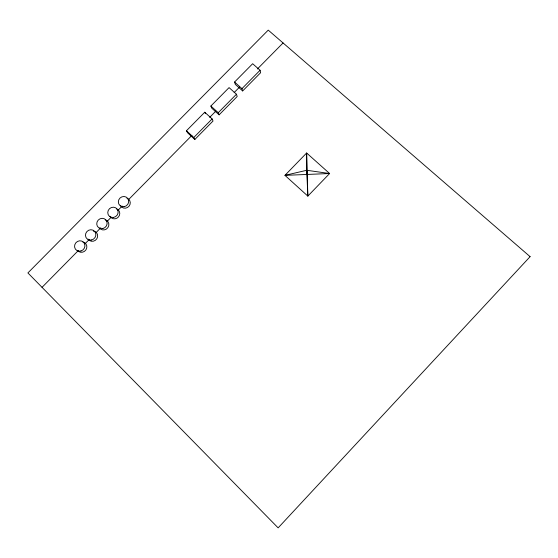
<?xml version="1.0" encoding="UTF-8"?>
<svg xmlns="http://www.w3.org/2000/svg" width="558" height="558" viewBox="0 0 558 558"><rect width="100%" height="100%" fill="white"/><g stroke="black" fill="none" stroke-linecap="round" stroke-linejoin="round"><path stroke-width="0.84" d="M194.847 139.472L213.03 121.016L212.117 118.924L204.751 112.228L186.449 130.76L187.558 132.762L194.847 139.472L193.786 137.519L186.449 130.76M219.113 114.843L237.185 96.499L236.459 94.232L229.059 87.613L210.875 106.034L211.796 108.217L219.113 114.843L218.241 112.709L210.875 106.034M242.66 90.947L260.621 72.714L260.077 70.273L252.648 63.731L234.569 82.04L235.309 84.398L242.66 90.947L241.97 88.638L234.569 82.04M42.045 287.342L78.148 250.737M84.879 243.909L89.161 239.57M95.892 232.742L100.782 227.783M106.906 221.575L111.188 217.236M117.919 210.408L122.202 206.069M128.319 199.862L191.945 135.357M209.682 117.368L215.8 111.168M234.144 92.565L239.654 86.985M257.384 69.004L283.073 42.959M193.786 137.519L212.117 118.924M218.241 112.709L236.459 94.232M241.97 88.638L260.077 70.273M306.747 170.281L284.95 175.352L307.842 196.095L329.611 173.524L306.628 152.997L284.95 175.352L329.611 173.524L306.747 170.281L306.628 152.997L307.842 196.095L306.747 170.281L307.228 174.438M204.751 112.228L205.4 113.651M126.987 198.264A5.266 4.987 -39.4 0 1 128.975 206.293A5.266 4.987 -39.4 0 1 120.57 205.721M116.51 208.88A5.273 4.994 -41.2 0 1 118.477 216.943A5.273 4.994 -41.2 0 1 110.072 216.358M105.253 219.838A5.287 5.001 -43.1 0 1 107.896 227.594A5.287 5.001 -43.1 0 1 99.526 228.048M93.36 231.033A5.301 5.008 -45 0 1 96.806 238.796A5.301 5.008 -45 0 1 88.122 239.103M82.912 242.046A5.322 5.015 -46.7 0 1 85.974 249.789A5.322 5.015 -46.7 0 1 77.492 250.382M530.1 256.659L278.142 527.875L27.9 272.932L268.238 30.125L530.1 256.659M124.078 206.704A5.301 5.022 -39.3 0 0 127.719 198.39A5.301 5.022 -39.3 0 0 118.777 199.806A5.301 5.022 -39.3 0 0 124.078 206.704M113.49 217.439A5.315 5.029 -41.2 0 0 117.159 209.097A5.315 5.029 -41.2 0 0 108.21 210.506A5.315 5.029 -41.2 0 0 113.49 217.439M102.832 228.55A5.329 5.036 -43.1 0 0 105.929 219.971A5.329 5.036 -43.1 0 0 97.057 222A5.329 5.036 -43.1 0 0 102.832 228.55M91.54 240.003A5.343 5.05 -44.9 0 0 94.658 231.389A5.343 5.05 -44.9 0 0 85.786 233.418A5.343 5.05 -44.9 0 0 91.54 240.003M80.98 250.988A5.364 5.05 -46.6 0 0 83.512 242.179A5.364 5.05 -46.6 0 0 74.758 244.829A5.364 5.05 -46.6 0 0 80.98 250.988"/></g></svg>
